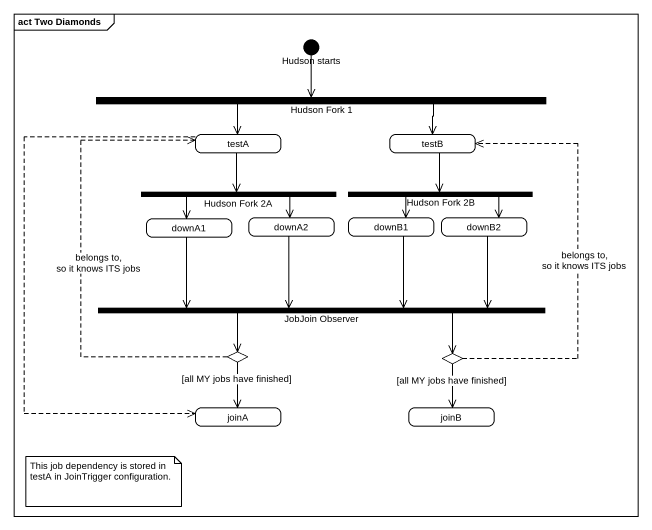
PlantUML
@startuml
mainframe act Two Diamonds
hide empty description
state "Hudson starts" as Hudson_starts <<start>>
state "Hudson Fork 1" as Hudson_Fork_1 <<fork>>
state testA
state testB
state "Hudson Fork 2A" as Hudson_Fork_2A <<fork>>
state downA1
state downA2
state "Hudson Fork 2B" as Hudson_Fork_2B <<fork>>
state downB1
state downB2
state "JobJoin Observer" as JobJoin_Observer <<join>>
state choice1 <<choice>>
state choice2 <<choice>>
state joinA
state joinB
Hudson_starts --> Hudson_Fork_1
Hudson_Fork_1 -left-> testA
Hudson_Fork_1 -right-> testB
testA --> Hudson_Fork_2A
testA -[dashed]-> joinA
testB --> Hudson_Fork_2B
Hudson_Fork_2A --> downA1
Hudson_Fork_2A --> downA2
downA1 --> JobJoin_Observer
downA2 --> JobJoin_Observer
Hudson_Fork_2B --> downB1
Hudson_Fork_2B --> downB2
downB1 --> JobJoin_Observer
downB2 -left-> JobJoin_Observer
JobJoin_Observer -left-> choice1
JobJoin_Observer -right-> choice2
choice1 -up[dashed]-> testA : belongs to, so it knows ITS jobs
choice1 --> joinA : [all MY jobs have finished]
choice2 -up[dashed]-> testB : belongs to, so it knows ITS jobs
choice2 --> joinB : [all MY jobs have finished]
note as N1
  This job dependency is stored in testA in JoinTrigger configuration.
end note
@enduml
